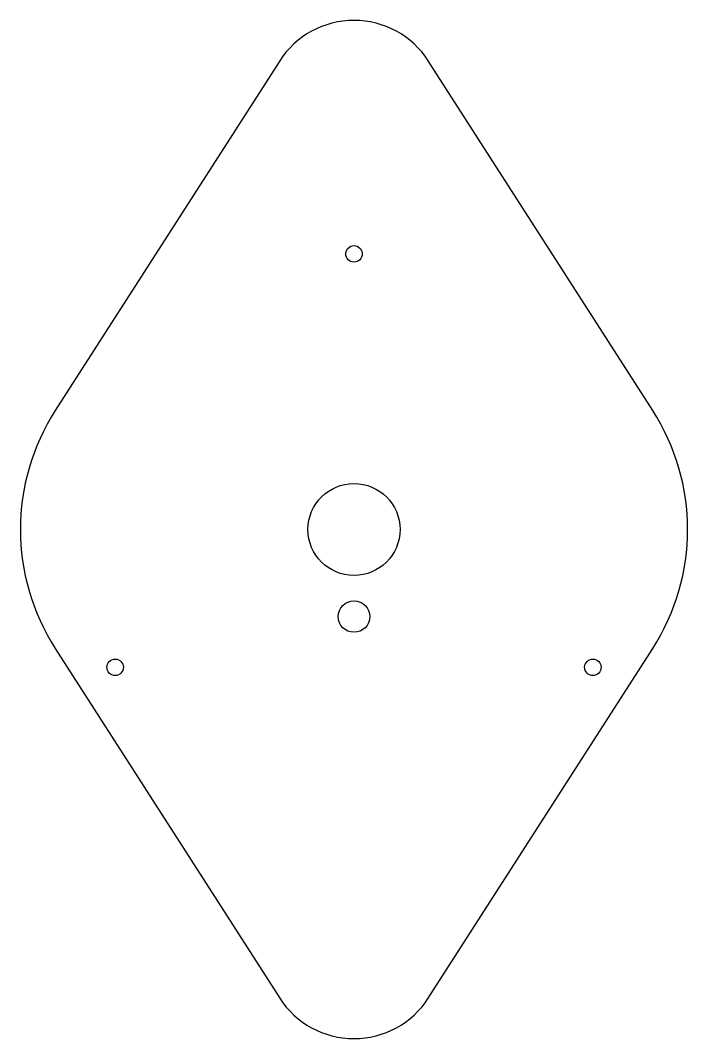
# Model space of a CAD drawing. Header units: millimetres. Extents: x -30.2 to 30.2, y -46.2 to 46.2.
import ezdxf

# ---------------------------------------------------------------- set-up
doc = ezdxf.new("R2010")
doc.units = ezdxf.units.MM

msp = doc.modelspace()

# ---------------------------------------------------------------- linework, layer by layer
msp.add_lwpolyline([(-6.734, -42.504, 0.546571), (6.734, -42.504), (27.072, -10.799, 0.293184), (27.072, 10.799), (6.734, 42.504, 0.546571), (-6.734, 42.504), (-27.072, 10.799, 0.293184), (-27.072, -10.799)], format="xyb", close=True)
for centre, radius in [((0, 25), 0.75), ((0, 0), 4.175), ((0, -7.9), 1.425), ((-21.651, -12.5), 0.75), ((21.651, -12.5), 0.75)]:
    msp.add_circle(centre, radius)

doc.saveas('drawing.dxf')
